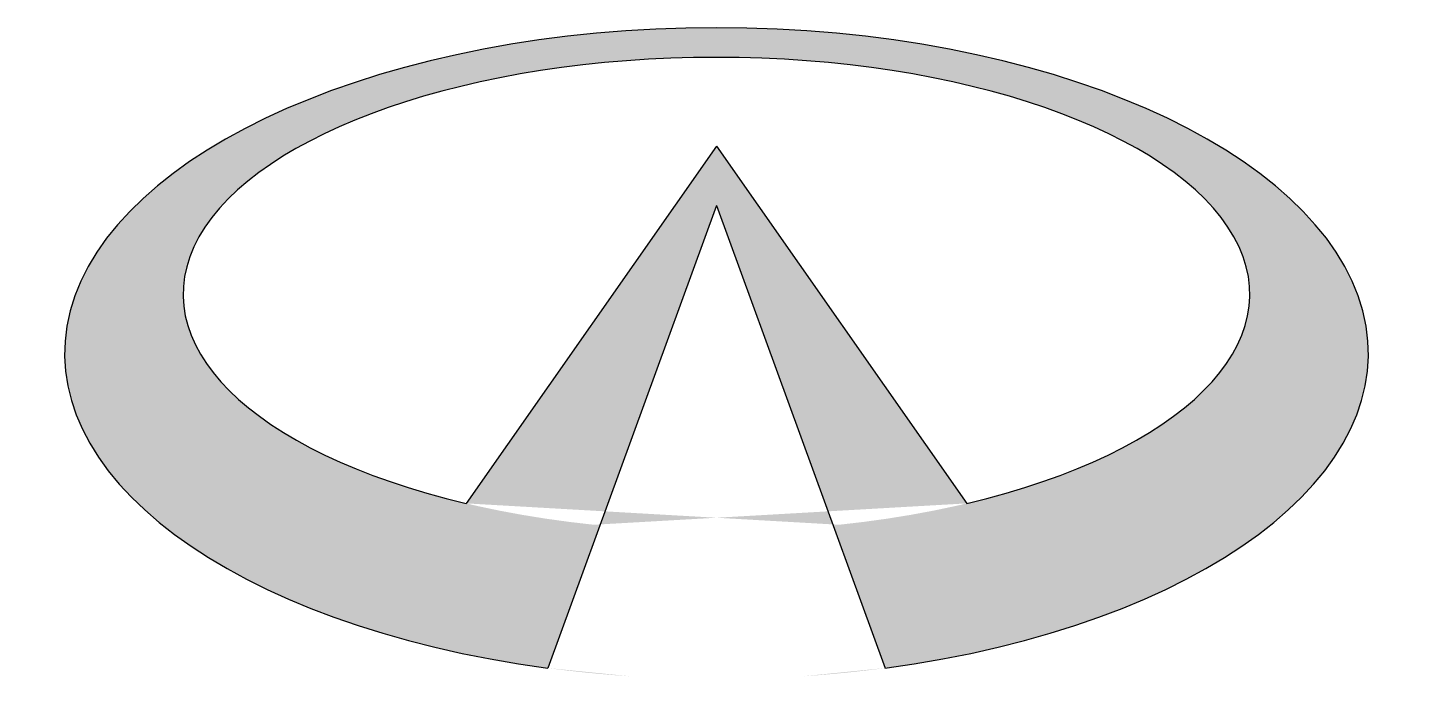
# Model space of a CAD drawing. Header units: inches. Extents: x -24 to -0.7, y -25.5 to -14.6.
import ezdxf

# ---------------------------------------------------------------- set-up
doc = ezdxf.new("R2010")
doc.units = ezdxf.units.IN
doc.header["$MEASUREMENT"] = 0

msp = doc.modelspace()

# ---------------------------------------------------------------- hatches: boundary and pattern name
at = {"true_color": 0xffffff}
h = msp.add_hatch(color=7, dxfattribs=at)
h.dxf.hatch_style = 1
edge = h.paths.add_edge_path()
edge.add_line((-12.361, -17.58), (-9.517, -25.393))
edge.add_ellipse((-12.361, -20.08), major_axis=(11, 0), ratio=0.5, start_angle=284.9822, end_angle=615.0178)
edge.add_line((-15.204, -25.393), (-12.361, -17.58))
edge = h.paths.add_edge_path(flags=16)
edge.add_ellipse((-12.361, -19.08), major_axis=(-9, 0), ratio=0.444444, start_angle=117.9892, end_angle=422.0108, ccw=False)
edge.add_line((-8.137, -22.612), (-12.361, -16.58))
edge.add_line((-12.361, -16.58), (-16.584, -22.612))

# ---------------------------------------------------------------- linework, layer by layer
for p, q in [((-12.361, -16.58), (-16.584, -22.612)), ((-12.361, -16.58), (-8.137, -22.612)), ((-12.361, -17.58), (-15.204, -25.393)), ((-12.361, -17.58), (-9.517, -25.393))]:
    msp.add_line(p, q)
for centre, major_axis, ratio, start_param, end_param in [((-12.361, -20.08), (11, 0), 0.5, 4.973878, 10.734085), ((-12.361, -19.08), (-9, 0), 0.444444, 2.059301, 7.365477)]:
    msp.add_ellipse(centre, major_axis=major_axis, ratio=ratio, start_param=start_param, end_param=end_param)

doc.saveas('drawing.dxf')
